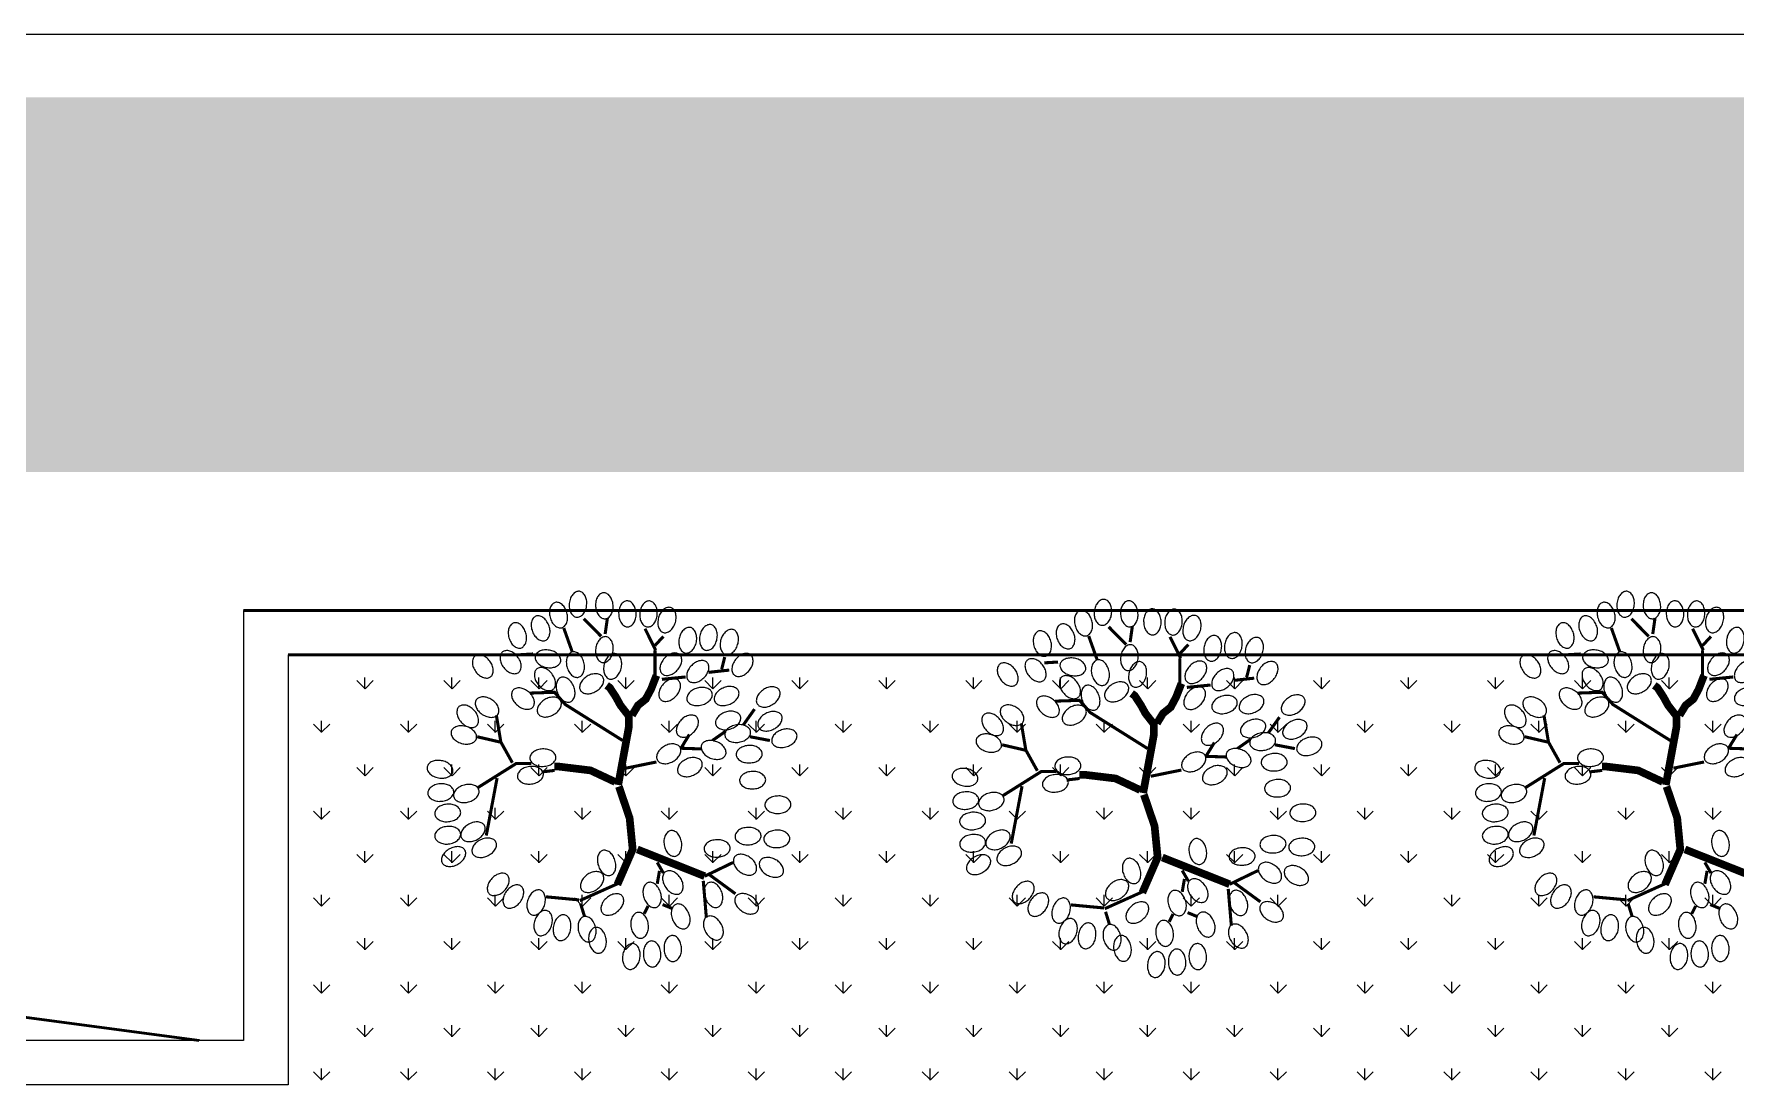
# Model space of a CAD drawing. Header units: millimetres. Extents: x 1521 to 3683, y 1649 to 3322.
# Drawn here: x 1548.74 to 1559.53, y 1687.32 to 1693.99 of the extents above; entities that cross this region are included whole.
import ezdxf

# ---------------------------------------------------------------- set-up
doc = ezdxf.new("R2010")
doc.units = ezdxf.units.MM
doc.header["$LTSCALE"] = 0.1
doc.layers.add('TREES', color=84, linetype='Continuous', lineweight=0)
doc.layers.add('WALL', color=7, linetype='Continuous', lineweight=50)

# ---------------------------------------------------------------- blocks, each defined once
blk = doc.blocks.new('LF1')
blk.add_lwpolyline([(0.845, 0.004, 0.139214), (0.812, 0.105, 0.107097), (0.714, 0.2, 0.080118), (0.567, 0.262, 0.082766), (0.413, 0.273, 0.067841), (0.246, 0.245, 0.080118), (0.117, 0.181, 0.107097), (0.025, 0.079, 0.139214), (0, -0.024, 0.139214), (0.032, -0.125, 0.107097), (0.13, -0.22, 0.080118), (0.263, -0.276, 0.067841), (0.432, -0.293, 0.067841), (0.599, -0.265, 0.080118), (0.728, -0.2, 0.107097), (0.819, -0.099, 0.139214)], format="xyb", close=True)
blk = doc.blocks.new('AWER')
at = {"layer": 'TREES', "color": 17}
for points, const_width in [([(99.072, 121.848), (98.99, 122.079)], 0.03), ([(99.355, 121.997), (99.184, 122.169)], 0.03), ([(99.393, 122.02), (99.415, 122.176)], 0.03), ([(99.885, 121.863), (99.781, 122.072)], 0.03), ([(99.878, 121.908), (99.96, 121.997)], 0.03), ([(98.692, 121.826), (98.557, 121.818)], 0.03), ([(99.878, 121.609), (99.878, 121.863)], 0.03), ([(100.527, 121.677), (100.557, 121.796)], 0.03), ([(99.654, 121.229), (99.713, 121.326), (99.788, 121.386), (99.84, 121.483), (99.892, 121.617)], 0.075), ([(99.945, 121.579), (100.176, 121.602)], 0.03), ([(100.4, 121.647), (100.601, 121.669)], 0.03), ([(99.564, 120.983), (99.005, 121.334), (98.9, 121.453), (98.662, 121.445)], 0.03), ([(99.52, 120.55), (99.624, 121.117), (99.624, 121.221), (99.542, 121.326), (99.497, 121.408), (99.438, 121.498), (99.408, 121.52)], 0.075), ([(100.736, 121.132), (100.847, 121.289)], 0.03), ([(98.49, 120.767), (98.378, 120.968), (98.334, 121.229)], 0.03), ([(98.371, 120.968), (98.147, 121.02)], 0.03), ([(100.131, 120.908), (100.213, 121.042)], 0.03), ([(100.437, 120.983), (100.564, 121.072)], 0.03), ([(100.803, 121.02), (100.997, 120.983)], 0.03), ([(98.676, 120.759), (98.527, 120.759), (98.147, 120.52)], 0.03), ([(99.49, 120.58), (99.251, 120.692), (98.945, 120.729), (98.9, 120.729)], 0.075), ([(99.594, 120.714), (99.892, 120.774)], 0.03), ([(100.131, 120.908), (100.333, 120.901)], 0.03), ([(98.341, 120.617), (98.236, 120.058)], 0.03), ([(98.9, 120.692), (98.774, 120.677)], 0.03), ([(99.527, 120.535), (99.631, 120.229), (99.661, 119.923), (99.512, 119.58)], 0.075), ([(99.706, 119.923), (100.362, 119.662)], 0.075), ([(99.9, 119.796), (99.96, 119.692)], 0.03), ([(100.362, 119.662), (100.639, 119.796)], 0.03), ([(99.922, 119.714), (99.9, 119.588)], 0.03), ([(100.348, 119.617), (100.378, 119.259)], 0.03), ([(100.407, 119.677), (100.661, 119.491)], 0.03), ([(99.139, 119.431), (98.818, 119.461)], 0.03), ([(99.512, 119.588), (99.146, 119.424)], 0.03), ([(99.154, 119.394), (99.191, 119.274)], 0.03), ([(99.811, 119.372), (99.773, 119.297)], 0.03), ([(99.952, 119.386), (100.042, 119.349)], 0.03)]:
    blk.add_lwpolyline(points, dxfattribs=dict(at, const_width=const_width))
at = {"layer": 'TREES', "yscale": 0.2999999999999971, "zscale": 0.3}
for p, xscale, rotation in [((99.149, 122.435), 0.3000000000000043, 262.0307674999474), ((99.384, 122.422), 0.3000000000000052, 271.7182755114687), ((98.914, 122.329), 0.2999999999999964, 282.6252498511719), ((99.607, 122.09), 0.2999999999999971, 90), ((99.797, 122.09), 0.2999999999999935, 83.15755215708054), ((99.953, 122.037), 0.3000000000000065, 72.00063364388353), ((98.512, 122.13), 0.3000000000000009, 283.4951087373858), ((98.725, 122.196), 0.3000000000000031, 289.4770177950397), ((100.166, 121.837), 0.3000000000000008, 77.09731445767798), ((100.367, 121.864), 0.3000000000000008, 77.09731445767798), ((100.557, 121.824), 0.3000000000000018, 70.71081191590996), ((99.362, 121.744), 0.3000000000000022, 80.46381391143372), ((98.132, 121.81), 0.3000000000000031, 304.990727222968), ((98.4, 121.85), 0.2999999999999982, 306.4403664497092), ((98.713, 121.81), 0.2999999999999899, 347.1044558906383), ((99.127, 121.598), 0.3, 101.8592255799731), ((99.429, 121.584), 0.3000000000000065, 74.3584681236267), ((99.942, 121.638), 0.3000000000000025, 45.51418039814468), ((100.2, 121.571), 0.2999999999999965, 42.7987738822209), ((100.646, 121.624), 0.3000000000000023, 49.97109617474368), ((98.881, 121.478), 0.3000000000000003, 126.7461515580509), ((99.048, 121.358), 0.3000000000000043, 109.7979992488809), ((99.149, 121.478), 0.3000000000000029, 28.34993333349705), ((99.931, 121.385), 0.2999999999999982, 46.05531793169892), ((98.143, 121.385), 0.2999999999999962, 324.315587232517), ((98.501, 121.478), 0.3000000000000087, 318.238332975526), ((98.736, 121.252), 0.2999999999999934, 27.97989967308444), ((100.188, 121.385), 0.3000000000000003, 13.39311790099825), ((100.456, 121.372), 0.2999999999999952, 21.645378721926), ((100.87, 121.345), 0.3000000000000085, 30.76392918568148), ((97.976, 121.318), 0.3000000000000023, 310.0289038252563), ((100.099, 121.039), 0.3000000000000092, 42.96287258056425), ((100.468, 121.145), 0.3000000000000019, 16.57476023244898), ((100.881, 121.119), 0.3000000000000009, 25.46441340492121), ((97.898, 121.079), 0.2999999999999952, 342.0118569692361), ((100.557, 121.039), 0.3000000000000031, 6.789297647850404), ((101.015, 120.972), 0.3000000000000059, 16.57476023245157), ((99.898, 120.799), 0.2999999999999982, 26.97862634306444), ((100.334, 120.946), 0.3000000000000043, 335.9416260456758), ((97.663, 120.733), 0.3000000000000109, 347.7861543845987), ((98.914, 120.813), 0.2999999999999971, 180), ((100.099, 120.68), 0.2999999999999952, 21.645378721926), ((98.792, 120.653), 0.2999999999999944, 185.0367494474349), ((97.92, 120.48), 0.2999999999999971, 182.7264417583106), ((98.166, 120.494), 0.3000000000000003, 193.3931179009982), ((97.987, 120.281), 0.2999999999999971, 182.7264417583106), ((97.987, 120.068), 0.2999999999999962, 184.3921851174935), ((98.222, 120.148), 0.3000000000000003, 206.383966880522), ((100.066, 119.855), 0.2999999999999981, 97.54211860575636), ((98.032, 119.908), 0.3000000000000099, 207.0319744399798), ((98.333, 119.988), 0.2999999999999913, 204.0583739543254), ((99.44, 119.669), 0.3000000000000047, 106.0899605228079), ((100.657, 119.855), 0.2999999999999932, 321.5613583450965), ((100.904, 119.815), 0.3000000000000085, 329.2360708143185), ((98.445, 119.669), 0.2999999999999959, 224.6195076922683), ((98.579, 119.562), 0.3000000000000035, 232.4050592510602), ((99.16, 119.536), 0.2999999999999934, 34.53139113937822), ((99.819, 119.602), 0.3000000000000065, 285.6415318763733), ((99.987, 119.709), 0.2999999999999936, 302.3483979058885), ((100.412, 119.602), 0.3000000000000051, 287.483638649202), ((98.769, 119.523), 0.3000000000000051, 249.2943181198273), ((99.362, 119.31), 0.3000000000000021, 38.4386416549056), ((100.669, 119.469), 0.2999999999999994, 324.4610204752725), ((98.836, 119.323), 0.2999999999999921, 249.8225110002369), ((99.004, 119.283), 0.2999999999999994, 257.5356471860771), ((99.194, 119.27), 0.3, 281.859225579973), ((99.719, 119.31), 0.3000000000000028, 275.6435766408745), ((100.088, 119.39), 0.3000000000000043, 289.797999248881), ((100.389, 119.27), 0.2999999999999857, 298.3678956462292), ((99.306, 119.164), 0.2999999999999918, 276.8424478429168), ((99.674, 119.004), 0.3000000000000016, 259.4269730183867), ((99.853, 119.031), 0.2999999999999971, 270), ((100.054, 119.084), 0.2999999999999971, 270)]:
    blk.add_blockref('LF1', p, dxfattribs=dict(at, xscale=xscale, rotation=rotation))
at = {"layer": 'TREES', "xscale": 0.2999999999999971, "yscale": 0.2999999999999971, "zscale": 0.3}
for p in [(100.669, 120.853), (100.702, 120.6), (100.948, 120.361), (100.657, 120.055), (100.937, 120.028), (100.356, 119.935)]:
    blk.add_blockref('LF1', p, dxfattribs=at)
blk = doc.blocks.new('A$C1FE45C3E')
at = {"color": 0}
blk.add_line((0, 0), (63.075, 0), dxfattribs=at)

msp = doc.modelspace()

# ---------------------------------------------------------------- hatches: boundary and pattern name
h = msp.add_hatch(color=10)
h.set_gradient(color1=(29, 147, 16), color2=(180, 244, 52), tint=0.46)
h.paths.add_polyline_path([(1521.4588, 1691.2112), (1584.5338, 1691.2112), (1584.5338, 1693.5886), (1521.4588, 1693.5886)])

# ---------------------------------------------------------------- linework, layer by layer
for p, q in [((1550.065, 1690.3329), (1550.065, 1687.6039)), ((1550.3476, 1690.0504), (1550.3476, 1687.3213)), ((1575.1792, 1690.0504), (1550.3476, 1690.0504)), ((1550.3476, 1690.0504), (1550.3476, 1687.3213)), ((1550.065, 1687.6039), (1536.7642, 1687.6039)), ((1550.3476, 1687.3213), (1537.0468, 1687.3213)), ((1550.3476, 1687.3213), (1548.7357, 1687.3213))]:
    msp.add_line(p, q)
at = {"color": 3}
for p, q in [((1550.8359, 1689.8356), (1550.7842, 1689.8874)), ((1550.8344, 1689.8344), (1550.8344, 1689.9075)), ((1550.8359, 1689.8356), (1550.8876, 1689.8874)), ((1551.3875, 1689.8356), (1551.3358, 1689.8874)), ((1551.386, 1689.8344), (1551.386, 1689.9075)), ((1551.3875, 1689.8356), (1551.4392, 1689.8874)), ((1551.9392, 1689.8356), (1551.8874, 1689.8874)), ((1551.9376, 1689.8344), (1551.9376, 1689.9075)), ((1551.9392, 1689.8356), (1551.9909, 1689.8874)), ((1552.4908, 1689.8356), (1552.4391, 1689.8874)), ((1552.4893, 1689.8344), (1552.4893, 1689.9075)), ((1552.4908, 1689.8356), (1552.5425, 1689.8874)), ((1553.0424, 1689.8356), (1552.9907, 1689.8874)), ((1553.0409, 1689.8344), (1553.0409, 1689.9075)), ((1553.0424, 1689.8356), (1553.0942, 1689.8874)), ((1553.5941, 1689.8356), (1553.5424, 1689.8874)), ((1553.5926, 1689.8344), (1553.5926, 1689.9075)), ((1553.5941, 1689.8356), (1553.6458, 1689.8874)), ((1554.1457, 1689.8356), (1554.094, 1689.8874)), ((1554.1442, 1689.8344), (1554.1442, 1689.9075)), ((1554.1457, 1689.8356), (1554.1974, 1689.8874)), ((1554.6974, 1689.8356), (1554.6457, 1689.8874)), ((1554.6959, 1689.8344), (1554.6959, 1689.9075)), ((1554.6974, 1689.8356), (1554.7491, 1689.8874)), ((1555.249, 1689.8356), (1555.1973, 1689.8874)), ((1555.2475, 1689.8344), (1555.2475, 1689.9075)), ((1555.249, 1689.8356), (1555.3007, 1689.8874)), ((1555.8007, 1689.8356), (1555.7489, 1689.8874)), ((1555.7991, 1689.8344), (1555.7991, 1689.9075)), ((1555.8007, 1689.8356), (1555.8524, 1689.8874)), ((1556.3523, 1689.8356), (1556.3006, 1689.8874)), ((1556.3508, 1689.8344), (1556.3508, 1689.9075)), ((1556.3523, 1689.8356), (1556.404, 1689.8874)), ((1556.9039, 1689.8356), (1556.8522, 1689.8874)), ((1556.9024, 1689.8344), (1556.9024, 1689.9075)), ((1556.9039, 1689.8356), (1556.9557, 1689.8874)), ((1557.4556, 1689.8356), (1557.4039, 1689.8874)), ((1557.4541, 1689.8344), (1557.4541, 1689.9075)), ((1557.4556, 1689.8356), (1557.5073, 1689.8874)), ((1558.0072, 1689.8356), (1557.9555, 1689.8874)), ((1558.0057, 1689.8344), (1558.0057, 1689.9075)), ((1558.0072, 1689.8356), (1558.0589, 1689.8874)), ((1558.5589, 1689.8356), (1558.5072, 1689.8874)), ((1558.5574, 1689.8344), (1558.5574, 1689.9075)), ((1558.5589, 1689.8356), (1558.6106, 1689.8874)), ((1559.1105, 1689.8356), (1559.0588, 1689.8874)), ((1559.109, 1689.8344), (1559.109, 1689.9075)), ((1559.1105, 1689.8356), (1559.1622, 1689.8874)), ((1550.5585, 1689.5586), (1550.5585, 1689.6317)), ((1551.1102, 1689.5586), (1551.1102, 1689.6317)), ((1551.6618, 1689.5586), (1551.6618, 1689.6317)), ((1552.2135, 1689.5586), (1552.2135, 1689.6317)), ((1552.7651, 1689.5586), (1552.7651, 1689.6317)), ((1553.3167, 1689.5586), (1553.3167, 1689.6317)), ((1553.8684, 1689.5586), (1553.8684, 1689.6317)), ((1554.42, 1689.5586), (1554.42, 1689.6317)), ((1554.9717, 1689.5586), (1554.9717, 1689.6317)), ((1555.5233, 1689.5586), (1555.5233, 1689.6317)), ((1556.075, 1689.5586), (1556.075, 1689.6317)), ((1556.6266, 1689.5586), (1556.6266, 1689.6317)), ((1557.1782, 1689.5586), (1557.1782, 1689.6317)), ((1557.7299, 1689.5586), (1557.7299, 1689.6317)), ((1558.2815, 1689.5586), (1558.2815, 1689.6317)), ((1558.8332, 1689.5586), (1558.8332, 1689.6317)), ((1559.3848, 1689.5586), (1559.3848, 1689.6317)), ((1550.56, 1689.5598), (1550.5083, 1689.6115)), ((1550.56, 1689.5598), (1550.6118, 1689.6115)), ((1551.1117, 1689.5598), (1551.06, 1689.6115)), ((1551.1117, 1689.5598), (1551.1634, 1689.6115)), ((1551.6633, 1689.5598), (1551.6116, 1689.6115)), ((1551.6633, 1689.5598), (1551.7151, 1689.6115)), ((1552.215, 1689.5598), (1552.1633, 1689.6115)), ((1552.215, 1689.5598), (1552.2667, 1689.6115)), ((1552.7666, 1689.5598), (1552.7149, 1689.6115)), ((1552.7666, 1689.5598), (1552.8183, 1689.6115)), ((1553.3183, 1689.5598), (1553.2665, 1689.6115)), ((1553.3183, 1689.5598), (1553.37, 1689.6115)), ((1553.8699, 1689.5598), (1553.8182, 1689.6115)), ((1553.8699, 1689.5598), (1553.9216, 1689.6115)), ((1554.4216, 1689.5598), (1554.3698, 1689.6115)), ((1554.4216, 1689.5598), (1554.4733, 1689.6115)), ((1554.9732, 1689.5598), (1554.9215, 1689.6115)), ((1554.9732, 1689.5598), (1555.0249, 1689.6115)), ((1555.5248, 1689.5598), (1555.4731, 1689.6115)), ((1555.5248, 1689.5598), (1555.5766, 1689.6115)), ((1556.0765, 1689.5598), (1556.0248, 1689.6115)), ((1556.0765, 1689.5598), (1556.1282, 1689.6115)), ((1556.6281, 1689.5598), (1556.5764, 1689.6115)), ((1556.6281, 1689.5598), (1556.6798, 1689.6115)), ((1557.1798, 1689.5598), (1557.128, 1689.6115)), ((1557.1798, 1689.5598), (1557.2315, 1689.6115)), ((1557.7314, 1689.5598), (1557.6797, 1689.6115)), ((1557.7314, 1689.5598), (1557.7831, 1689.6115)), ((1558.2831, 1689.5598), (1558.2313, 1689.6115)), ((1558.2831, 1689.5598), (1558.3348, 1689.6115)), ((1558.8347, 1689.5598), (1558.783, 1689.6115)), ((1558.8347, 1689.5598), (1558.8864, 1689.6115)), ((1559.3863, 1689.5598), (1559.3346, 1689.6115)), ((1559.3863, 1689.5598), (1559.4381, 1689.6115)), ((1550.8359, 1689.284), (1550.7842, 1689.3357)), ((1550.8344, 1689.2828), (1550.8344, 1689.3559)), ((1550.8359, 1689.284), (1550.8876, 1689.3357)), ((1551.3875, 1689.284), (1551.3358, 1689.3357)), ((1551.386, 1689.2828), (1551.386, 1689.3559)), ((1551.3875, 1689.284), (1551.4392, 1689.3357)), ((1551.9392, 1689.284), (1551.8874, 1689.3357)), ((1551.9376, 1689.2828), (1551.9376, 1689.3559)), ((1551.9392, 1689.284), (1551.9909, 1689.3357)), ((1552.4908, 1689.284), (1552.4391, 1689.3357)), ((1552.4893, 1689.2828), (1552.4893, 1689.3559)), ((1552.4908, 1689.284), (1552.5425, 1689.3357)), ((1553.0424, 1689.284), (1552.9907, 1689.3357)), ((1553.0409, 1689.2828), (1553.0409, 1689.3559)), ((1553.0424, 1689.284), (1553.0942, 1689.3357)), ((1553.5941, 1689.284), (1553.5424, 1689.3357)), ((1553.5926, 1689.2828), (1553.5926, 1689.3559)), ((1553.5941, 1689.284), (1553.6458, 1689.3357)), ((1554.1457, 1689.284), (1554.094, 1689.3357)), ((1554.1442, 1689.2828), (1554.1442, 1689.3559)), ((1554.1457, 1689.284), (1554.1974, 1689.3357)), ((1554.6974, 1689.284), (1554.6457, 1689.3357)), ((1554.6959, 1689.2828), (1554.6959, 1689.3559)), ((1554.6974, 1689.284), (1554.7491, 1689.3357)), ((1555.249, 1689.284), (1555.1973, 1689.3357)), ((1555.2475, 1689.2828), (1555.2475, 1689.3559)), ((1555.249, 1689.284), (1555.3007, 1689.3357)), ((1555.8007, 1689.284), (1555.7489, 1689.3357)), ((1555.7991, 1689.2828), (1555.7991, 1689.3559)), ((1555.8007, 1689.284), (1555.8524, 1689.3357)), ((1556.3523, 1689.284), (1556.3006, 1689.3357)), ((1556.3508, 1689.2828), (1556.3508, 1689.3559)), ((1556.3523, 1689.284), (1556.404, 1689.3357)), ((1556.9039, 1689.284), (1556.8522, 1689.3357)), ((1556.9024, 1689.2828), (1556.9024, 1689.3559)), ((1556.9039, 1689.284), (1556.9557, 1689.3357)), ((1557.4556, 1689.284), (1557.4039, 1689.3357)), ((1557.4541, 1689.2828), (1557.4541, 1689.3559)), ((1557.4556, 1689.284), (1557.5073, 1689.3357)), ((1558.0072, 1689.284), (1557.9555, 1689.3357)), ((1558.0057, 1689.2828), (1558.0057, 1689.3559)), ((1558.0072, 1689.284), (1558.0589, 1689.3357)), ((1558.5589, 1689.284), (1558.5072, 1689.3357)), ((1558.5574, 1689.2828), (1558.5574, 1689.3559)), ((1558.5589, 1689.284), (1558.6106, 1689.3357)), ((1559.1105, 1689.284), (1559.0588, 1689.3357)), ((1559.109, 1689.2828), (1559.109, 1689.3559)), ((1559.1105, 1689.284), (1559.1622, 1689.3357)), ((1550.5585, 1689.0069), (1550.5585, 1689.0801)), ((1551.1102, 1689.0069), (1551.1102, 1689.0801)), ((1551.6618, 1689.0069), (1551.6618, 1689.0801)), ((1552.2135, 1689.0069), (1552.2135, 1689.0801)), ((1552.7651, 1689.0069), (1552.7651, 1689.0801)), ((1553.3167, 1689.0069), (1553.3167, 1689.0801)), ((1553.8684, 1689.0069), (1553.8684, 1689.0801)), ((1554.42, 1689.0069), (1554.42, 1689.0801)), ((1554.9717, 1689.0069), (1554.9717, 1689.0801)), ((1555.5233, 1689.0069), (1555.5233, 1689.0801)), ((1556.075, 1689.0069), (1556.075, 1689.0801)), ((1556.6266, 1689.0069), (1556.6266, 1689.0801)), ((1557.1782, 1689.0069), (1557.1782, 1689.0801)), ((1557.7299, 1689.0069), (1557.7299, 1689.0801)), ((1558.2815, 1689.0069), (1558.2815, 1689.0801)), ((1558.8332, 1689.0069), (1558.8332, 1689.0801)), ((1559.3848, 1689.0069), (1559.3848, 1689.0801)), ((1550.56, 1689.0082), (1550.5083, 1689.0599)), ((1550.56, 1689.0082), (1550.6118, 1689.0599)), ((1551.1117, 1689.0082), (1551.06, 1689.0599)), ((1551.1117, 1689.0082), (1551.1634, 1689.0599)), ((1551.6633, 1689.0082), (1551.6116, 1689.0599)), ((1551.6633, 1689.0082), (1551.7151, 1689.0599)), ((1552.215, 1689.0082), (1552.1633, 1689.0599)), ((1552.215, 1689.0082), (1552.2667, 1689.0599)), ((1552.7666, 1689.0082), (1552.7149, 1689.0599)), ((1552.7666, 1689.0082), (1552.8183, 1689.0599)), ((1553.3183, 1689.0082), (1553.2665, 1689.0599)), ((1553.3183, 1689.0082), (1553.37, 1689.0599)), ((1553.8699, 1689.0082), (1553.8182, 1689.0599)), ((1553.8699, 1689.0082), (1553.9216, 1689.0599)), ((1554.4216, 1689.0082), (1554.3698, 1689.0599)), ((1554.4216, 1689.0082), (1554.4733, 1689.0599)), ((1554.9732, 1689.0082), (1554.9215, 1689.0599)), ((1554.9732, 1689.0082), (1555.0249, 1689.0599)), ((1555.5248, 1689.0082), (1555.4731, 1689.0599)), ((1555.5248, 1689.0082), (1555.5766, 1689.0599)), ((1556.0765, 1689.0082), (1556.0248, 1689.0599)), ((1556.0765, 1689.0082), (1556.1282, 1689.0599)), ((1556.6281, 1689.0082), (1556.5764, 1689.0599)), ((1556.6281, 1689.0082), (1556.6798, 1689.0599)), ((1557.1798, 1689.0082), (1557.128, 1689.0599)), ((1557.1798, 1689.0082), (1557.2315, 1689.0599)), ((1557.7314, 1689.0082), (1557.6797, 1689.0599)), ((1557.7314, 1689.0082), (1557.7831, 1689.0599)), ((1558.2831, 1689.0082), (1558.2313, 1689.0599)), ((1558.2831, 1689.0082), (1558.3348, 1689.0599)), ((1558.8347, 1689.0082), (1558.783, 1689.0599)), ((1558.8347, 1689.0082), (1558.8864, 1689.0599)), ((1559.3863, 1689.0082), (1559.3346, 1689.0599)), ((1559.3863, 1689.0082), (1559.4381, 1689.0599)), ((1550.8359, 1688.7324), (1550.7842, 1688.7841)), ((1550.8344, 1688.7311), (1550.8344, 1688.8043)), ((1550.8359, 1688.7324), (1550.8876, 1688.7841)), ((1551.3875, 1688.7324), (1551.3358, 1688.7841)), ((1551.386, 1688.7311), (1551.386, 1688.8043)), ((1551.3875, 1688.7324), (1551.4392, 1688.7841)), ((1551.9392, 1688.7324), (1551.8874, 1688.7841)), ((1551.9376, 1688.7311), (1551.9376, 1688.8043)), ((1551.9392, 1688.7324), (1551.9909, 1688.7841)), ((1552.4908, 1688.7324), (1552.4391, 1688.7841)), ((1552.4893, 1688.7311), (1552.4893, 1688.8043)), ((1552.4908, 1688.7324), (1552.5425, 1688.7841)), ((1553.0424, 1688.7324), (1552.9907, 1688.7841)), ((1553.0409, 1688.7311), (1553.0409, 1688.8043)), ((1553.0424, 1688.7324), (1553.0942, 1688.7841)), ((1553.5941, 1688.7324), (1553.5424, 1688.7841)), ((1553.5926, 1688.7311), (1553.5926, 1688.8043)), ((1553.5941, 1688.7324), (1553.6458, 1688.7841)), ((1554.1457, 1688.7324), (1554.094, 1688.7841)), ((1554.1442, 1688.7311), (1554.1442, 1688.8043)), ((1554.1457, 1688.7324), (1554.1974, 1688.7841)), ((1554.6974, 1688.7324), (1554.6457, 1688.7841)), ((1554.6959, 1688.7311), (1554.6959, 1688.8043)), ((1554.6974, 1688.7324), (1554.7491, 1688.7841)), ((1555.249, 1688.7324), (1555.1973, 1688.7841)), ((1555.2475, 1688.7311), (1555.2475, 1688.8043)), ((1555.249, 1688.7324), (1555.3007, 1688.7841)), ((1555.8007, 1688.7324), (1555.7489, 1688.7841)), ((1555.7991, 1688.7311), (1555.7991, 1688.8043)), ((1555.8007, 1688.7324), (1555.8524, 1688.7841)), ((1556.3523, 1688.7324), (1556.3006, 1688.7841)), ((1556.3508, 1688.7311), (1556.3508, 1688.8043)), ((1556.3523, 1688.7324), (1556.404, 1688.7841)), ((1556.9039, 1688.7324), (1556.8522, 1688.7841)), ((1556.9024, 1688.7311), (1556.9024, 1688.8043)), ((1556.9039, 1688.7324), (1556.9557, 1688.7841)), ((1557.4556, 1688.7324), (1557.4039, 1688.7841)), ((1557.4541, 1688.7311), (1557.4541, 1688.8043)), ((1557.4556, 1688.7324), (1557.5073, 1688.7841)), ((1558.0072, 1688.7324), (1557.9555, 1688.7841)), ((1558.0057, 1688.7311), (1558.0057, 1688.8043)), ((1558.0072, 1688.7324), (1558.0589, 1688.7841)), ((1558.5589, 1688.7324), (1558.5072, 1688.7841)), ((1558.5574, 1688.7311), (1558.5574, 1688.8043)), ((1558.5589, 1688.7324), (1558.6106, 1688.7841)), ((1559.1105, 1688.7324), (1559.0588, 1688.7841)), ((1559.109, 1688.7311), (1559.109, 1688.8043)), ((1559.1105, 1688.7324), (1559.1622, 1688.7841)), ((1550.56, 1688.4565), (1550.5083, 1688.5083)), ((1550.5585, 1688.4553), (1550.5585, 1688.5284)), ((1550.56, 1688.4565), (1550.6118, 1688.5083)), ((1551.1117, 1688.4565), (1551.06, 1688.5083)), ((1551.1102, 1688.4553), (1551.1102, 1688.5284)), ((1551.1117, 1688.4565), (1551.1634, 1688.5083)), ((1551.6633, 1688.4565), (1551.6116, 1688.5083)), ((1551.6618, 1688.4553), (1551.6618, 1688.5284)), ((1551.6633, 1688.4565), (1551.7151, 1688.5083)), ((1552.215, 1688.4565), (1552.1633, 1688.5083)), ((1552.2135, 1688.4553), (1552.2135, 1688.5284)), ((1552.215, 1688.4565), (1552.2667, 1688.5083)), ((1552.7666, 1688.4565), (1552.7149, 1688.5083)), ((1552.7651, 1688.4553), (1552.7651, 1688.5284)), ((1552.7666, 1688.4565), (1552.8183, 1688.5083)), ((1553.3183, 1688.4565), (1553.2665, 1688.5083)), ((1553.3167, 1688.4553), (1553.3167, 1688.5284)), ((1553.3183, 1688.4565), (1553.37, 1688.5083)), ((1553.8699, 1688.4565), (1553.8182, 1688.5083)), ((1553.8684, 1688.4553), (1553.8684, 1688.5284)), ((1553.8699, 1688.4565), (1553.9216, 1688.5083)), ((1554.4216, 1688.4565), (1554.3698, 1688.5083)), ((1554.42, 1688.4553), (1554.42, 1688.5284)), ((1554.4216, 1688.4565), (1554.4733, 1688.5083)), ((1554.9732, 1688.4565), (1554.9215, 1688.5083)), ((1554.9717, 1688.4553), (1554.9717, 1688.5284)), ((1554.9732, 1688.4565), (1555.0249, 1688.5083)), ((1555.5248, 1688.4565), (1555.4731, 1688.5083)), ((1555.5233, 1688.4553), (1555.5233, 1688.5284)), ((1555.5248, 1688.4565), (1555.5766, 1688.5083)), ((1556.0765, 1688.4565), (1556.0248, 1688.5083)), ((1556.075, 1688.4553), (1556.075, 1688.5284)), ((1556.0765, 1688.4565), (1556.1282, 1688.5083)), ((1556.6281, 1688.4565), (1556.5764, 1688.5083)), ((1556.6266, 1688.4553), (1556.6266, 1688.5284)), ((1556.6281, 1688.4565), (1556.6798, 1688.5083)), ((1557.1798, 1688.4565), (1557.128, 1688.5083)), ((1557.1782, 1688.4553), (1557.1782, 1688.5284)), ((1557.1798, 1688.4565), (1557.2315, 1688.5083)), ((1557.7314, 1688.4565), (1557.6797, 1688.5083)), ((1557.7299, 1688.4553), (1557.7299, 1688.5284)), ((1557.7314, 1688.4565), (1557.7831, 1688.5083)), ((1558.2831, 1688.4565), (1558.2313, 1688.5083)), ((1558.2815, 1688.4553), (1558.2815, 1688.5284)), ((1558.2831, 1688.4565), (1558.3348, 1688.5083)), ((1558.8347, 1688.4565), (1558.783, 1688.5083)), ((1558.8332, 1688.4553), (1558.8332, 1688.5284)), ((1558.8347, 1688.4565), (1558.8864, 1688.5083)), ((1559.3863, 1688.4565), (1559.3346, 1688.5083)), ((1559.3848, 1688.4553), (1559.3848, 1688.5284)), ((1559.3863, 1688.4565), (1559.4381, 1688.5083)), ((1550.8359, 1688.1807), (1550.7842, 1688.2324)), ((1550.8344, 1688.1795), (1550.8344, 1688.2526)), ((1550.8359, 1688.1807), (1550.8876, 1688.2324)), ((1551.3875, 1688.1807), (1551.3358, 1688.2324)), ((1551.386, 1688.1795), (1551.386, 1688.2526)), ((1551.3875, 1688.1807), (1551.4392, 1688.2324)), ((1551.9392, 1688.1807), (1551.8874, 1688.2324)), ((1551.9376, 1688.1795), (1551.9376, 1688.2526)), ((1551.9392, 1688.1807), (1551.9909, 1688.2324)), ((1552.4908, 1688.1807), (1552.4391, 1688.2324)), ((1552.4893, 1688.1795), (1552.4893, 1688.2526)), ((1552.4908, 1688.1807), (1552.5425, 1688.2324)), ((1553.0424, 1688.1807), (1552.9907, 1688.2324)), ((1553.0409, 1688.1795), (1553.0409, 1688.2526)), ((1553.0424, 1688.1807), (1553.0942, 1688.2324)), ((1553.5941, 1688.1807), (1553.5424, 1688.2324)), ((1553.5926, 1688.1795), (1553.5926, 1688.2526)), ((1553.5941, 1688.1807), (1553.6458, 1688.2324)), ((1554.1457, 1688.1807), (1554.094, 1688.2324)), ((1554.1442, 1688.1795), (1554.1442, 1688.2526)), ((1554.1457, 1688.1807), (1554.1974, 1688.2324)), ((1554.6974, 1688.1807), (1554.6457, 1688.2324)), ((1554.6959, 1688.1795), (1554.6959, 1688.2526)), ((1554.6974, 1688.1807), (1554.7491, 1688.2324)), ((1555.249, 1688.1807), (1555.1973, 1688.2324)), ((1555.2475, 1688.1795), (1555.2475, 1688.2526)), ((1555.249, 1688.1807), (1555.3007, 1688.2324)), ((1555.8007, 1688.1807), (1555.7489, 1688.2324)), ((1555.7991, 1688.1795), (1555.7991, 1688.2526)), ((1555.8007, 1688.1807), (1555.8524, 1688.2324)), ((1556.3523, 1688.1807), (1556.3006, 1688.2324)), ((1556.3508, 1688.1795), (1556.3508, 1688.2526)), ((1556.3523, 1688.1807), (1556.404, 1688.2324)), ((1556.9039, 1688.1807), (1556.8522, 1688.2324)), ((1556.9024, 1688.1795), (1556.9024, 1688.2526)), ((1556.9039, 1688.1807), (1556.9557, 1688.2324)), ((1557.4556, 1688.1807), (1557.4039, 1688.2324)), ((1557.4541, 1688.1795), (1557.4541, 1688.2526)), ((1557.4556, 1688.1807), (1557.5073, 1688.2324)), ((1558.0072, 1688.1807), (1557.9555, 1688.2324)), ((1558.0057, 1688.1795), (1558.0057, 1688.2526)), ((1558.0072, 1688.1807), (1558.0589, 1688.2324)), ((1558.5589, 1688.1807), (1558.5072, 1688.2324)), ((1558.5574, 1688.1795), (1558.5574, 1688.2526)), ((1558.5589, 1688.1807), (1558.6106, 1688.2324)), ((1559.1105, 1688.1807), (1559.0588, 1688.2324)), ((1559.109, 1688.1795), (1559.109, 1688.2526)), ((1559.1105, 1688.1807), (1559.1622, 1688.2324)), ((1550.56, 1687.9049), (1550.5083, 1687.9566)), ((1550.5585, 1687.9037), (1550.5585, 1687.9768)), ((1550.56, 1687.9049), (1550.6118, 1687.9566)), ((1551.1117, 1687.9049), (1551.06, 1687.9566)), ((1551.1102, 1687.9037), (1551.1102, 1687.9768)), ((1551.1117, 1687.9049), (1551.1634, 1687.9566)), ((1551.6633, 1687.9049), (1551.6116, 1687.9566)), ((1551.6618, 1687.9037), (1551.6618, 1687.9768)), ((1551.6633, 1687.9049), (1551.7151, 1687.9566)), ((1552.215, 1687.9049), (1552.1633, 1687.9566)), ((1552.2135, 1687.9037), (1552.2135, 1687.9768)), ((1552.215, 1687.9049), (1552.2667, 1687.9566)), ((1552.7666, 1687.9049), (1552.7149, 1687.9566)), ((1552.7651, 1687.9037), (1552.7651, 1687.9768)), ((1552.7666, 1687.9049), (1552.8183, 1687.9566)), ((1553.3183, 1687.9049), (1553.2665, 1687.9566)), ((1553.3167, 1687.9037), (1553.3167, 1687.9768)), ((1553.3183, 1687.9049), (1553.37, 1687.9566)), ((1553.8699, 1687.9049), (1553.8182, 1687.9566)), ((1553.8684, 1687.9037), (1553.8684, 1687.9768)), ((1553.8699, 1687.9049), (1553.9216, 1687.9566)), ((1554.4216, 1687.9049), (1554.3698, 1687.9566)), ((1554.42, 1687.9037), (1554.42, 1687.9768)), ((1554.4216, 1687.9049), (1554.4733, 1687.9566)), ((1554.9732, 1687.9049), (1554.9215, 1687.9566)), ((1554.9717, 1687.9037), (1554.9717, 1687.9768)), ((1554.9732, 1687.9049), (1555.0249, 1687.9566)), ((1555.5248, 1687.9049), (1555.4731, 1687.9566)), ((1555.5233, 1687.9037), (1555.5233, 1687.9768)), ((1555.5248, 1687.9049), (1555.5766, 1687.9566)), ((1556.0765, 1687.9049), (1556.0248, 1687.9566)), ((1556.075, 1687.9037), (1556.075, 1687.9768)), ((1556.0765, 1687.9049), (1556.1282, 1687.9566)), ((1556.6281, 1687.9049), (1556.5764, 1687.9566)), ((1556.6266, 1687.9037), (1556.6266, 1687.9768)), ((1556.6281, 1687.9049), (1556.6798, 1687.9566)), ((1557.1798, 1687.9049), (1557.128, 1687.9566)), ((1557.1782, 1687.9037), (1557.1782, 1687.9768)), ((1557.1798, 1687.9049), (1557.2315, 1687.9566)), ((1557.7314, 1687.9049), (1557.6797, 1687.9566)), ((1557.7299, 1687.9037), (1557.7299, 1687.9768)), ((1557.7314, 1687.9049), (1557.7831, 1687.9566)), ((1558.2831, 1687.9049), (1558.2313, 1687.9566)), ((1558.2815, 1687.9037), (1558.2815, 1687.9768)), ((1558.2831, 1687.9049), (1558.3348, 1687.9566)), ((1558.8347, 1687.9049), (1558.783, 1687.9566)), ((1558.8332, 1687.9037), (1558.8332, 1687.9768)), ((1558.8347, 1687.9049), (1558.8864, 1687.9566)), ((1559.3863, 1687.9049), (1559.3346, 1687.9566)), ((1559.3848, 1687.9037), (1559.3848, 1687.9768)), ((1559.3863, 1687.9049), (1559.4381, 1687.9566)), ((1550.8359, 1687.6291), (1550.7842, 1687.6808)), ((1550.8344, 1687.6278), (1550.8344, 1687.701)), ((1550.8359, 1687.6291), (1550.8876, 1687.6808)), ((1551.3875, 1687.6291), (1551.3358, 1687.6808)), ((1551.386, 1687.6278), (1551.386, 1687.701)), ((1551.3875, 1687.6291), (1551.4392, 1687.6808)), ((1551.9392, 1687.6291), (1551.8874, 1687.6808)), ((1551.9376, 1687.6278), (1551.9376, 1687.701)), ((1551.9392, 1687.6291), (1551.9909, 1687.6808)), ((1552.4908, 1687.6291), (1552.4391, 1687.6808)), ((1552.4893, 1687.6278), (1552.4893, 1687.701)), ((1552.4908, 1687.6291), (1552.5425, 1687.6808)), ((1553.0424, 1687.6291), (1552.9907, 1687.6808)), ((1553.0409, 1687.6278), (1553.0409, 1687.701)), ((1553.0424, 1687.6291), (1553.0942, 1687.6808)), ((1553.5941, 1687.6291), (1553.5424, 1687.6808)), ((1553.5926, 1687.6278), (1553.5926, 1687.701)), ((1553.5941, 1687.6291), (1553.6458, 1687.6808)), ((1554.1457, 1687.6291), (1554.094, 1687.6808)), ((1554.1442, 1687.6278), (1554.1442, 1687.701)), ((1554.1457, 1687.6291), (1554.1974, 1687.6808)), ((1554.6974, 1687.6291), (1554.6457, 1687.6808)), ((1554.6959, 1687.6278), (1554.6959, 1687.701)), ((1554.6974, 1687.6291), (1554.7491, 1687.6808)), ((1555.249, 1687.6291), (1555.1973, 1687.6808)), ((1555.2475, 1687.6278), (1555.2475, 1687.701)), ((1555.249, 1687.6291), (1555.3007, 1687.6808)), ((1555.8007, 1687.6291), (1555.7489, 1687.6808)), ((1555.7991, 1687.6278), (1555.7991, 1687.701)), ((1555.8007, 1687.6291), (1555.8524, 1687.6808)), ((1556.3523, 1687.6291), (1556.3006, 1687.6808)), ((1556.3508, 1687.6278), (1556.3508, 1687.701)), ((1556.3523, 1687.6291), (1556.404, 1687.6808)), ((1556.9039, 1687.6291), (1556.8522, 1687.6808)), ((1556.9024, 1687.6278), (1556.9024, 1687.701)), ((1556.9039, 1687.6291), (1556.9557, 1687.6808)), ((1557.4556, 1687.6291), (1557.4039, 1687.6808)), ((1557.4541, 1687.6278), (1557.4541, 1687.701)), ((1557.4556, 1687.6291), (1557.5073, 1687.6808)), ((1558.0072, 1687.6291), (1557.9555, 1687.6808)), ((1558.0057, 1687.6278), (1558.0057, 1687.701)), ((1558.0072, 1687.6291), (1558.0589, 1687.6808)), ((1558.5589, 1687.6291), (1558.5072, 1687.6808)), ((1558.5574, 1687.6278), (1558.5574, 1687.701)), ((1558.5589, 1687.6291), (1558.6106, 1687.6808)), ((1559.1105, 1687.6291), (1559.0588, 1687.6808)), ((1559.109, 1687.6278), (1559.109, 1687.701)), ((1559.1105, 1687.6291), (1559.1622, 1687.6808)), ((1550.56, 1687.3532), (1550.5083, 1687.405)), ((1550.5585, 1687.352), (1550.5585, 1687.4251)), ((1550.56, 1687.3532), (1550.6118, 1687.405)), ((1551.1117, 1687.3532), (1551.06, 1687.405)), ((1551.1102, 1687.352), (1551.1102, 1687.4251)), ((1551.1117, 1687.3532), (1551.1634, 1687.405)), ((1551.6633, 1687.3532), (1551.6116, 1687.405)), ((1551.6618, 1687.352), (1551.6618, 1687.4251)), ((1551.6633, 1687.3532), (1551.7151, 1687.405)), ((1552.215, 1687.3532), (1552.1633, 1687.405)), ((1552.2135, 1687.352), (1552.2135, 1687.4251)), ((1552.215, 1687.3532), (1552.2667, 1687.405)), ((1552.7666, 1687.3532), (1552.7149, 1687.405)), ((1552.7651, 1687.352), (1552.7651, 1687.4251)), ((1552.7666, 1687.3532), (1552.8183, 1687.405)), ((1553.3183, 1687.3532), (1553.2665, 1687.405)), ((1553.3167, 1687.352), (1553.3167, 1687.4251)), ((1553.3183, 1687.3532), (1553.37, 1687.405)), ((1553.8699, 1687.3532), (1553.8182, 1687.405)), ((1553.8684, 1687.352), (1553.8684, 1687.4251)), ((1553.8699, 1687.3532), (1553.9216, 1687.405)), ((1554.4216, 1687.3532), (1554.3698, 1687.405)), ((1554.42, 1687.352), (1554.42, 1687.4251)), ((1554.4216, 1687.3532), (1554.4733, 1687.405)), ((1554.9732, 1687.3532), (1554.9215, 1687.405)), ((1554.9717, 1687.352), (1554.9717, 1687.4251)), ((1554.9732, 1687.3532), (1555.0249, 1687.405)), ((1555.5248, 1687.3532), (1555.4731, 1687.405)), ((1555.5233, 1687.352), (1555.5233, 1687.4251)), ((1555.5248, 1687.3532), (1555.5766, 1687.405)), ((1556.0765, 1687.3532), (1556.0248, 1687.405)), ((1556.075, 1687.352), (1556.075, 1687.4251)), ((1556.0765, 1687.3532), (1556.1282, 1687.405)), ((1556.6281, 1687.3532), (1556.5764, 1687.405)), ((1556.6266, 1687.352), (1556.6266, 1687.4251)), ((1556.6281, 1687.3532), (1556.6798, 1687.405)), ((1557.1798, 1687.3532), (1557.128, 1687.405)), ((1557.1782, 1687.352), (1557.1782, 1687.4251)), ((1557.1798, 1687.3532), (1557.2315, 1687.405)), ((1557.7314, 1687.3532), (1557.6797, 1687.405)), ((1557.7299, 1687.352), (1557.7299, 1687.4251)), ((1557.7314, 1687.3532), (1557.7831, 1687.405)), ((1558.2831, 1687.3532), (1558.2313, 1687.405)), ((1558.2815, 1687.352), (1558.2815, 1687.4251)), ((1558.2831, 1687.3532), (1558.3348, 1687.405)), ((1558.8347, 1687.3532), (1558.783, 1687.405)), ((1558.8332, 1687.352), (1558.8332, 1687.4251)), ((1558.8347, 1687.3532), (1558.8864, 1687.405)), ((1559.3863, 1687.3532), (1559.3346, 1687.405)), ((1559.3848, 1687.352), (1559.3848, 1687.4251)), ((1559.3863, 1687.3532), (1559.4381, 1687.405))]:
    msp.add_line(p, q, dxfattribs=at)
at = {"layer": 'WALL'}
for p, q in [((1575.4617, 1690.3329), (1550.065, 1690.3329)), ((1575.1792, 1690.0504), (1550.3476, 1690.0504))]:
    msp.add_line(p, q, dxfattribs=at)
at = {"layer": 'WALL', "color": 24}
msp.add_line((1549.7824, 1687.6042), (1539.3144, 1688.995), dxfattribs=at)

# ---------------------------------------------------------------- block references
msp.add_blockref('A$C1FE45C3E', (1521.4588, 1693.9912))
at = {"xscale": 0.6517262159085249, "yscale": 0.6517262159085249, "zscale": 0.6517262159086638}
for p in [(1487.5815, 1610.6595), (1490.9117, 1610.6083), (1494.2271, 1610.6595)]:
    msp.add_blockref('AWER', p, dxfattribs=at)

doc.saveas('drawing.dxf')
